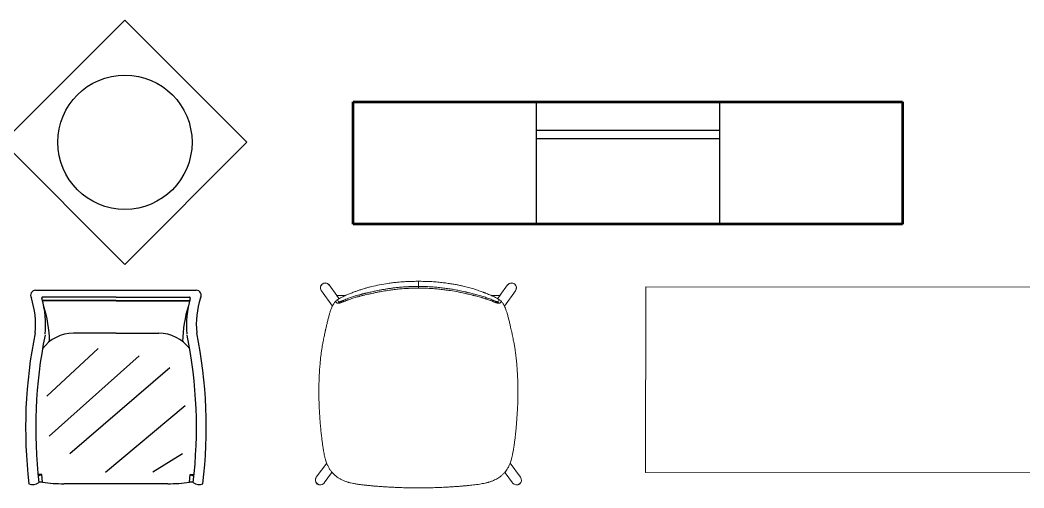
# Model space of a CAD drawing. Header units: inches. Extents: x -332 to 3160665360507, y -10609 to 2196718997769.
# Drawn here: x 1639 to 3695, y -5767 to -4810 of the extents above; entities that cross this region are included whole.
import ezdxf

# ---------------------------------------------------------------- set-up
doc = ezdxf.new("R2010")
doc.units = ezdxf.units.IN
doc.header["$MEASUREMENT"] = 0
doc.layers.add('ceco.net 148', color=7, linetype='Continuous')

# ---------------------------------------------------------------- blocks, each defined once
blk = doc.blocks.new('furniture_littletable_sidetable')
at = {"color": 3, "lineweight": 53}
for p, q in [((-56.26, -12.48), (-56.26, 12.52)), ((-56.26, 12.52), (56.24, 12.52)), ((56.24, 12.52), (56.24, -12.48)), ((56.24, -12.48), (-56.26, -12.48))]:
    blk.add_line(p, q, dxfattribs=at)
at = {"color": 3}
for p, q in [((-18.76, 12.52), (-18.76, -12.48)), ((18.74, 12.52), (18.74, -12.48)), ((56.22, 12.52), (56.22, -12.48)), ((56.24, 12.52), (56.24, -12.48)), ((-18.76, 6.75), (18.74, 6.75)), ((-18.76, 5.06), (18.74, 5.06))]:
    blk.add_line(p, q, dxfattribs=at)
blk = doc.blocks.new('furniture_littletable_flowerstand')
at = {"color": 3}
for p, q in [((-50, 0), (0, 50)), ((0, 50), (50, 0)), ((0, -50), (-50, 0)), ((50, 0), (0, -50))]:
    blk.add_line(p, q, dxfattribs=at)
blk.add_circle((0, 0), 27.5, dxfattribs=at)
blk = doc.blocks.new('furniture_stool_eatstool')
at = {"color": 3}
for p, q in [((-1.687, 4.108), (-6.673, -0.529)), ((2.311, 3.417), (-6.475, -4.426)), ((5.323, 2.234), (-4.451, -6.153)), ((6.804, -1.466), (-0.947, -7.978)), ((6.557, -6.153), (3.644, -7.929))]:
    blk.add_line(p, q, dxfattribs=at)
at = {"layer": 'ceco.net 148', "color": 3}
for p, q in [((-7.779, 9.795), (7.892, 9.795)), ((0.069, 9.129), (-7.097, 9.129)), ((0.069, 9.129), (7.235, 9.129)), ((0.069, 8.81), (-7.084, 8.81)), ((0.069, 8.778), (-7.084, 8.778)), ((0.069, 8.81), (7.223, 8.81)), ((0.069, 8.778), (7.223, 8.778)), ((0.069, 5.617), (-4.095, 5.617)), ((0.069, 5.617), (4.234, 5.617)), ((-7.17, -8.176), (-7.544, -8.176)), ((-7.17, -8.176), (-7.526, -8.345)), ((-7.101, -8.933), (-7.17, -8.176)), ((7.239, -8.933), (7.308, -8.176)), ((7.308, -8.176), (7.665, -8.345)), ((7.308, -8.176), (7.682, -8.176)), ((0.057, -9.073), (-5.015, -9.073)), ((5.129, -9.073), (0.057, -9.073))]:
    blk.add_line(p, q, dxfattribs=at)
for centre, radius, start, end in [((-7.78, 9.304), 0.491, 89.82922, 211.49993), ((-16.235, 6.441), 8.448, 354.55133, 17.96612), ((-7.08, 9.037), 0.0943, 100.34496, 201.37417), ((-16.199, 6.419), 9.394, 354.55133, 15.96258), ((16.338, 6.419), 9.394, 164.03742, 185.44867), ((7.218, 9.037), 0.0943, 338.62583, 79.65504), ((7.894, 9.304), 0.491, 328.50007, 90.17078), ((16.349, 6.441), 8.448, 162.03388, 185.44867), ((-7.083, 8.782), 0.0283, 87.37617, 197.52085), ((-7.089, 8.762), 0.0169, 71.7715, 189.22024), ((-18.791, 4.551), 12.375, 1.15909, 17.56409), ((18.93, 4.551), 12.375, 162.43591, 178.84091), ((7.221, 8.782), 0.0283, 342.47915, 92.62383), ((7.228, 8.762), 0.0169, 350.77976, 108.2285), ((37.287, -3.592), 46.047, 168.43567, 186.83625), ((37.245, -3.6), 45.022, 168.43567, 186.83625), ((-4.061, 1.801), 3.815, 90.51639, 143.19267), ((4.2, 1.801), 3.815, 36.80733, 89.48361), ((-37.106, -3.6), 45.022, 353.16375, 11.56433), ((-37.173, -3.592), 46.047, 353.16375, 11.56433), ((-8.042, -8.3), 0.866, 243.19613, 310.47638), ((-7.27, -9.378), 0.469, 71.75361, 116.5375), ((-7.247, -9.378), 0.469, 71.75361, 116.5375), ((-4.828, 9.68), 18.754, 262.97043, 269.43008), ((4.942, 9.68), 18.754, 270.56992, 277.02957), ((7.384, -9.378), 0.469, 63.4625, 108.24639), ((7.386, -9.378), 0.469, 63.4625, 108.24639), ((8.156, -8.3), 0.866, 229.52362, 296.80387)]:
    blk.add_arc(centre, radius, start, end, dxfattribs=at)
blk = doc.blocks.new('furniture_stool_otherstool')
at = {"color": 3, "linetype": 'Continuous', "lineweight": 15}
for p, q in [((-167.2, 193), (-183, 214.8)), ((182.1, 214.8), (166.3, 193)), ((-199.2, 203.1), (-176.5, 171.7)), ((-150.6, 193), (-167.6, 193)), ((-162.7, 186.7), (-165.2, 190.2)), ((166.8, 193), (149.7, 193)), ((164.3, 190.2), (161.8, 186.7)), ((175.6, 171.7), (198.3, 203.1)), ((-188.3, -149.8), (-209.5, -178.6)), ((184.4, -156.1), (184.4, -156.1)), ((208.6, -178.6), (187.4, -149.9)), ((-193.4, -190.4), (-178.1, -169.7)), ((-178.9, -169.7), (-176.3, -169.7)), ((-175.2, -171), (-175.2, -171)), ((174.2, -171), (174.2, -171)), ((175.4, -169.7), (178, -169.7)), ((177.1, -169.7), (192.5, -190.4))]:
    blk.add_line(p, q, dxfattribs=at)
for centre, radius, start, end in [((-191.1, 208.9), 10, 35.9262, 215.9262), ((-191.1, 208.9), 10, 90.3374, 215.3634), ((-191, 209), 9.85, 36.0347, 90.7569), ((190.2, 208.9), 10, 324.0738, 144.0738), ((190.1, 209), 9.85, 89.2431, 143.9653), ((190.1, 208.9), 10, 324.6366, 89.6626), ((-201.5, -184.5), 10, 143.5323, 323.5323), ((-201.4, -184.4), 10, 144.0019, 323.0627), ((200.5, -184.5), 10, 216.4677, 36.4677), ((200.5, -184.4), 10, 216.9373, 35.9981)]:
    blk.add_arc(centre, radius, start, end, dxfattribs=at)
for points, knots in [([(-0.5, 222.3), (-4, 222.3), (-10.6, 222.3), (-20.1, 222), (-28.7, 221.6), (-36.2, 221.1), (-42.7, 220.5), (-48.3, 219.9), (-53.3, 219.3), (-58, 218.6), (-67, 217.3), (-80, 215.1), (-93.7, 212.3), (-104.1, 209.6), (-111.3, 207.5), (-117.3, 205.6), (-121.8, 204.1), (-124.7, 203.1), (-127.4, 202.1), (-130.4, 201.1), (-134, 199.8), (-137.8, 198.3), (-141.7, 196.8), (-145.4, 195.3), (-149.3, 193.6), (-153.4, 191.7), (-157.7, 189.6), (-161.8, 187.4), (-164.2, 185.9), (-165.3, 185.1)], [0, 0, 0, 0, 0.058072, 0.110734, 0.158026, 0.199965, 0.2365, 0.266935, 0.293331, 0.319921, 0.346852, 0.443443, 0.540058, 0.58142, 0.623426, 0.666308, 0.688096, 0.705027, 0.719408, 0.738669, 0.760942, 0.786378, 0.811928, 0.837378, 0.862636, 0.893983, 0.928491, 0.966169, 1, 1, 1, 1]), ([(-165.3, 177.4), (-165.2, 177.4), (-165, 177.4), (-164.6, 177.4), (-164.2, 177.4), (-163.9, 177.5), (-163.5, 177.5), (-163.1, 177.6), (-162.7, 177.7), (-162, 177.8), (-161.3, 178), (-160.6, 178.2), (-159.9, 178.5), (-158.7, 178.9), (-156.8, 179.6), (-154.7, 180.4), (-151.9, 181.5), (-149, 182.6), (-146, 183.7), (-143, 184.8), (-139.3, 186.1), (-134.8, 187.7), (-130.2, 189.1), (-126.1, 190.3), (-123, 191.1), (-120.6, 191.8), (-118.3, 192.4), (-115.5, 193), (-112.6, 193.8), (-108.7, 194.7), (-105, 195.5), (-101.5, 196.3), (-97.9, 197.1), (-94.7, 197.8), (-91.2, 198.5), (-87.2, 199.4), (-81.7, 200.5), (-75.6, 201.6), (-70.6, 202.5), (-65.4, 203.3), (-60.7, 204.1), (-53.4, 205.1), (-46.4, 206), (-39.1, 206.7), (-33.4, 207.2), (-27.9, 207.6), (-23.5, 207.8), (-20, 208), (-17.2, 208.1), (-14.2, 208.2), (-11, 208.3), (-7.6, 208.4), (-3.9, 208.4), (-1.6, 208.4), (-0.5, 208.4)], [0, 0, 0, 0, 0.002329, 0.004932, 0.007837, 0.01078, 0.013173, 0.015644, 0.018721, 0.023157, 0.03125, 0.034118, 0.039074, 0.046901, 0.062529, 0.080724, 0.093765, 0.125011, 0.142577, 0.158232, 0.187503, 0.218899, 0.250011, 0.277706, 0.296319, 0.306342, 0.32193, 0.337521, 0.356833, 0.375028, 0.406278, 0.421895, 0.437525, 0.468768, 0.478186, 0.500006, 0.537405, 0.57424, 0.60556, 0.624994, 0.662577, 0.687513, 0.750007, 0.781279, 0.812505, 0.846754, 0.874996, 0.887099, 0.906228, 0.923579, 0.937481, 0.960363, 0.981199, 1, 1, 1, 1]), ([(-162.2, 180.1), (-162.2, 180.1), (-162.2, 180.1), (-162.1, 180.1), (-162.1, 180.1), (-162, 180.2), (-161.9, 180.2), (-161.8, 180.2), (-161.6, 180.3), (-161.2, 180.5), (-160.5, 180.7), (-159.5, 181.1), (-158.4, 181.5), (-157.4, 181.9), (-156.6, 182.3), (-155.8, 182.6), (-154.5, 183.1), (-152.9, 183.8), (-150.2, 184.9), (-147.1, 186.2), (-143.3, 187.6), (-139.6, 189), (-135.6, 190.4), (-131.7, 191.7), (-128, 192.8), (-124.6, 193.8), (-121.7, 194.6), (-119.6, 195.2), (-118.1, 195.5), (-117.1, 195.8), (-116.1, 196.1), (-115, 196.4), (-114, 196.6), (-113, 196.9), (-112, 197.1), (-110.9, 197.4), (-109.9, 197.6), (-108.8, 197.9), (-106.8, 198.4), (-103.8, 199), (-99.7, 200), (-95.5, 200.9), (-91.2, 201.9), (-86.2, 202.9), (-80.4, 204.1), (-73.8, 205.3), (-66.8, 206.5), (-59.4, 207.6), (-51.8, 208.7), (-44.9, 209.5), (-38.9, 210.1), (-33.6, 210.6), (-28, 211), (-22.7, 211.3), (-17.8, 211.5), (-13.6, 211.7), (-9.8, 211.8), (-6.4, 211.8), (-3.3, 211.9), (-1.4, 211.9), (-0.5, 211.9)], [0, 0, 0, 0, 0.000226, 0.000487, 0.000998, 0.001774, 0.003068, 0.003865, 0.004694, 0.007792, 0.015137, 0.022303, 0.033786, 0.042705, 0.046866, 0.054312, 0.062702, 0.076992, 0.091616, 0.125141, 0.147934, 0.17331, 0.201164, 0.229681, 0.250218, 0.273967, 0.292291, 0.305222, 0.312723, 0.318875, 0.325043, 0.331229, 0.337436, 0.343667, 0.349922, 0.356205, 0.362517, 0.368861, 0.375237, 0.398782, 0.422988, 0.447918, 0.47363, 0.500186, 0.536919, 0.575704, 0.616702, 0.659693, 0.704298, 0.7501, 0.778511, 0.808824, 0.840993, 0.875016, 0.901084, 0.925043, 0.946905, 0.966681, 0.984378, 1, 1, 1, 1]), ([(164.4, 185.1), (163, 186), (160.2, 187.8), (155.4, 190.3), (150.5, 192.6), (145.8, 194.7), (141.6, 196.4), (138.4, 197.7), (136.1, 198.6), (134.1, 199.4), (131.6, 200.3), (127.9, 201.6), (123.4, 203.2), (118.2, 205), (112.9, 206.7), (107.5, 208.4), (102, 209.9), (96.5, 211.3), (90.6, 212.7), (84, 214.1), (76.3, 215.6), (67.6, 217.1), (57.8, 218.6), (47.2, 219.9), (36, 221.1), (24, 221.8), (11.7, 222.3), (3.5, 222.3), (-0.5, 222.3)], [0, 0, 0, 0, 0.041667, 0.083475, 0.122159, 0.155984, 0.184276, 0.206725, 0.219628, 0.229125, 0.245259, 0.267395, 0.29774, 0.329681, 0.361372, 0.393122, 0.425209, 0.456236, 0.489181, 0.526811, 0.569869, 0.619215, 0.675265, 0.733766, 0.796852, 0.863503, 0.933599, 1, 1, 1, 1]), ([(-0.5, 211.9), (-0.5, 212.8), (-0.5, 214.7), (-0.5, 217.3), (-0.5, 219.3), (-0.5, 220.4), (-0.5, 221.3), (-0.5, 222), (-0.5, 222.3), (-0.5, 222.3), (-0.5, 222.3)], [0, 0, 0, 0, 0.296873, 0.554791, 0.663602, 0.757223, 0.838133, 0.909211, 0.972912, 1, 1, 1, 1]), ([(-0.5, 211.9), (0.1, 211.9), (1.2, 211.9), (2.9, 211.9), (4.7, 211.8), (6.6, 211.8), (8.5, 211.8), (11.3, 211.7), (15.6, 211.6), (21.4, 211.3), (27.1, 211), (32.4, 210.6), (37.4, 210.1), (44.7, 209.4), (53.8, 208.3), (62.6, 207.1), (69.8, 205.9), (75.1, 204.9), (80.6, 203.9), (87.6, 202.5), (93.7, 201.1), (99, 199.9), (102.5, 199.1), (106.8, 198.1), (112, 196.9), (118.9, 195.1), (125.6, 193.3), (132, 191.3), (136.7, 189.7), (141.3, 188), (145.6, 186.4), (149.2, 184.9), (151.9, 183.8), (154.1, 182.9), (156, 182.1), (157.7, 181.5), (158.8, 181), (159.8, 180.6), (160.6, 180.3), (161.1, 180.2), (161.3, 180.1)], [0, 0, 0, 0, 0.009496, 0.019361, 0.029598, 0.040205, 0.051185, 0.062538, 0.089596, 0.125002, 0.162191, 0.187455, 0.216477, 0.249934, 0.31243, 0.374932, 0.403446, 0.437413, 0.468647, 0.499886, 0.562377, 0.577998, 0.593617, 0.624852, 0.656095, 0.687367, 0.749856, 0.781088, 0.812351, 0.843648, 0.874951, 0.906208, 0.92207, 0.9374, 0.957914, 0.968613, 0.979083, 0.987778, 0.99476, 1, 1, 1, 1]), ([(164.4, 177.4), (164.3, 177.4), (164, 177.4), (163.7, 177.4), (163.3, 177.4), (162.8, 177.5), (162.1, 177.6), (161.2, 177.8), (160.2, 178.1), (159.1, 178.4), (157.7, 178.9), (155.7, 179.6), (153.6, 180.4), (151.9, 181.1), (150, 181.9), (147.7, 182.7), (143.7, 184.2), (139.2, 185.8), (134.6, 187.4), (131.8, 188.3), (130.2, 188.8), (127.8, 189.5), (124.1, 190.6), (119.8, 191.8), (116.4, 192.6), (113.8, 193.2), (111.2, 193.8), (107.7, 194.7), (104.1, 195.5), (100.5, 196.3), (97, 197.1), (92.5, 198), (86.8, 199.3), (77.9, 201.1), (68.4, 202.8), (59.6, 204.1), (52.3, 205.1), (45.5, 206), (38.2, 206.7), (30.8, 207.3), (23.5, 207.8), (16.9, 208.1), (13.2, 208.2), (10, 208.3), (6.6, 208.4), (3, 208.4), (0.6, 208.4), (-0.5, 208.4)], [0, 0, 0, 0, 0.002369, 0.004972, 0.007839, 0.010783, 0.015646, 0.023158, 0.031252, 0.039077, 0.046903, 0.062532, 0.08353, 0.093766, 0.101507, 0.125016, 0.142544, 0.187507, 0.218929, 0.234561, 0.242315, 0.250018, 0.281616, 0.31253, 0.32818, 0.343779, 0.357931, 0.375032, 0.406281, 0.421902, 0.437529, 0.468774, 0.500018, 0.537408, 0.624997, 0.664394, 0.687506, 0.750002, 0.781247, 0.8125, 0.874994, 0.906232, 0.924276, 0.937478, 0.960576, 0.981414, 1, 1, 1, 1]), ([(-165.3, 185.1), (-166.1, 184.6), (-167.6, 183.6), (-168.9, 182.5), (-169.4, 182)], [0, 0, 0, 0, 0.527499, 1, 1, 1, 1]), ([(-165.3, 190.2), (-165.5, 190.5), (-165.9, 191.2), (-166.7, 191.9), (-167.4, 192.6), (-167.8, 193), (-167.7, 192.9), (-167.6, 192.9)], [0, 0, 0, 0, 0.168373, 0.394093, 0.62758, 0.870229, 1, 1, 1, 1]), ([(-165.3, 185.1), (-165.4, 185.1), (-165.5, 185), (-165.7, 184.7), (-165.8, 184.3), (-165.6, 183.7), (-165, 182.4), (-164.1, 181.5), (-163.4, 180.8)], [0, 0, 0, 0, 0.057654, 0.114468, 0.19303, 0.338123, 0.462699, 1, 1, 1, 1]), ([(164.4, 185.1), (164.5, 185.1), (164.6, 185), (164.8, 184.7), (164.8, 184.3), (164.7, 183.8), (164.1, 182.5), (163.2, 181.5), (162.5, 180.8)], [0, 0, 0, 0, 0.052307, 0.113178, 0.188444, 0.281552, 0.45976, 1, 1, 1, 1]), ([(166.8, 193), (166.8, 193), (166.9, 193), (166.6, 192.8), (165.8, 191.9), (164.8, 191), (164.3, 190.2), (164.3, 190.2)], [0, 0, 0, 0, 0.009325, 0.260246, 0.553511, 0.99785, 1, 1, 1, 1]), ([(168.5, 182), (167.8, 182.6), (166.6, 183.7), (165.1, 184.7), (164.4, 185.1)], [0, 0, 0, 0, 0.53471, 1, 1, 1, 1]), ([(-169.4, 182.1), (-170.1, 181.3), (-171.6, 179.9), (-173.1, 177.7), (-174.5, 175.5), (-175.6, 173.4), (-177, 170.7), (-178.6, 167.3), (-180.4, 162.4), (-182.3, 156.5), (-184.2, 149.5), (-186.1, 142), (-187.6, 135.5), (-188.8, 130.6), (-189.5, 127.4), (-190.1, 124.9), (-190.6, 122.7), (-191.1, 120.5), (-191.8, 117.6), (-192.6, 113.8), (-193.6, 109.1), (-194.6, 104.2), (-195.6, 99.4), (-196.4, 94.8), (-197.2, 90.5), (-198, 85.3), (-198.9, 79.4), (-199.9, 72.6), (-200.6, 66.4), (-201.2, 60.6), (-201.7, 54.9), (-202.2, 49.1), (-202.7, 43.2), (-203, 37.2), (-203.3, 31.5), (-203.6, 26.2), (-203.8, 21.2), (-204, 16.2), (-204.1, 10.9), (-204.2, 5.1), (-204.3, -1.3), (-204.2, -8.1), (-204.2, -15.7), (-204, -24.2), (-203.6, -33.7), (-203.1, -44), (-202.4, -54.9), (-201.6, -66.5), (-200.5, -78.1), (-199.4, -89.2), (-198.3, -99.2), (-197.2, -108), (-196.2, -114.9), (-195.4, -120.4), (-194.6, -125.1), (-193.7, -130.2), (-192.7, -134.8), (-191.8, -138.7), (-191, -141.8), (-190, -145.3), (-188.6, -149.3), (-187, -153), (-185.8, -155.3), (-185.4, -156.1)], [0, 0, 0, 0, 0.016006, 0.031193, 0.045616, 0.05857, 0.070882, 0.091933, 0.113772, 0.136785, 0.160849, 0.185032, 0.208455, 0.21938, 0.228588, 0.235915, 0.241311, 0.246977, 0.254804, 0.265742, 0.2793, 0.293117, 0.306352, 0.318947, 0.330836, 0.341966, 0.361174, 0.379002, 0.396944, 0.411442, 0.426581, 0.442381, 0.458563, 0.474701, 0.490648, 0.504501, 0.517992, 0.530898, 0.545133, 0.56078, 0.577791, 0.596141, 0.615914, 0.639421, 0.664899, 0.692494, 0.722182, 0.752963, 0.786057, 0.81633, 0.843395, 0.867072, 0.887344, 0.899567, 0.911683, 0.925932, 0.941409, 0.949684, 0.957912, 0.967289, 0.979135, 0.992386, 1, 1, 1, 1]), ([(-169.4, 182), (-169.5, 182), (-169.5, 181.9), (-169.6, 181.8), (-169.8, 181.5), (-169.8, 180.9), (-169.6, 180.3), (-169, 179.2), (-167.9, 178.2), (-166.6, 177.5), (-165.8, 177.4), (-165.3, 177.4)], [0, 0, 0, 0, 0.011007, 0.044011, 0.077687, 0.152332, 0.244963, 0.358857, 0.636234, 0.802396, 1, 1, 1, 1]), ([(-165.3, 177.4), (-165.2, 177.5), (-164.9, 177.7), (-164.6, 178.1), (-164.2, 178.4), (-164, 178.6), (-163.7, 178.8), (-163.5, 179), (-163.4, 179.2), (-163.2, 179.3), (-163.1, 179.4), (-163.1, 179.5), (-163, 179.5), (-163, 179.5), (-163, 179.5)], [0, 0, 0, 0, 0.179814, 0.338722, 0.477425, 0.596918, 0.698383, 0.783028, 0.851922, 0.90625, 0.94723, 0.975974, 0.993369, 1, 1, 1, 1]), ([(-163.4, 181.6), (-163.4, 181.5), (-163.3, 181.4), (-163.1, 181.1), (-163, 181), (-162.9, 180.8), (-162.8, 180.7), (-162.7, 180.6), (-162.6, 180.5), (-162.5, 180.4), (-162.5, 180.3), (-162.4, 180.3), (-162.3, 180.2), (-162.3, 180.2), (-162.3, 180.2), (-162.2, 180.1), (-162.2, 180.1), (-162.2, 180.1), (-162.2, 180.1)], [0, 0, 0, 0, 0.138039, 0.268342, 0.3905, 0.504202, 0.568926, 0.630172, 0.710923, 0.756562, 0.819382, 0.882487, 0.916836, 0.946979, 0.960411, 0.978215, 0.991491, 1, 1, 1, 1]), ([(-163.4, 180.8), (-163.4, 180.8), (-163.4, 181), (-163.4, 181.3), (-163.4, 181.5), (-163.4, 181.6)], [0, 0, 0, 0, 0.306453, 0.640059, 1, 1, 1, 1]), ([(-163.1, 179.7), (-163.1, 179.7), (-163.2, 179.7), (-163.2, 179.8), (-163.3, 179.9), (-163.3, 180.1), (-163.4, 180.2), (-163.4, 180.3), (-163.4, 180.3), (-163.4, 180.4), (-163.4, 180.5), (-163.4, 180.5), (-163.4, 180.6), (-163.4, 180.7), (-163.4, 180.8)], [0, 0, 0, 0, 0.056556, 0.116891, 0.238922, 0.373712, 0.452566, 0.505674, 0.621681, 0.677909, 0.751584, 0.81005, 0.871463, 1, 1, 1, 1]), ([(-163.1, 179.7), (-163.1, 179.7), (-163, 179.7), (-163, 179.7), (-162.9, 179.7), (-162.8, 179.7), (-162.7, 179.8), (-162.7, 179.8), (-162.6, 179.9), (-162.6, 179.9), (-162.5, 179.9), (-162.5, 180)], [0, 0, 0, 0, 0.092737, 0.175419, 0.248866, 0.371819, 0.496607, 0.62295, 0.749008, 0.874469, 1, 1, 1, 1]), ([(-163, 179.5), (-163, 179.6), (-163, 179.6), (-163.1, 179.6), (-163.1, 179.6), (-163.1, 179.7)], [0, 0, 0, 0, 0.206432, 0.503231, 1, 1, 1, 1]), ([(-162.1, 179), (-162.1, 179), (-162.2, 179.1), (-162.3, 179.1), (-162.5, 179.2), (-162.7, 179.3), (-162.8, 179.4), (-162.8, 179.4), (-162.9, 179.5), (-162.9, 179.5), (-163, 179.5), (-163, 179.5)], [0, 0, 0, 0, 0.074047, 0.249456, 0.498965, 0.634339, 0.748211, 0.8157, 0.872853, 0.939198, 1, 1, 1, 1]), ([(-162.3, 180), (-162.3, 180.1), (-162.3, 180.1), (-162.3, 180.1), (-162.2, 180.1), (-162.2, 180.1), (-162.2, 180.1)], [0, 0, 0, 0, 0.331743, 0.527501, 0.799414, 1, 1, 1, 1]), ([(-162.2, 180.1), (-162.2, 180.1), (-162.2, 180.1), (-162.1, 180), (-162.1, 180), (-162.1, 180)], [0, 0, 0, 0, 0.279675, 0.616882, 1, 1, 1, 1]), ([(-162.1, 180), (-162.1, 180), (-162.1, 179.9), (-162.1, 179.9), (-162.1, 179.8), (-162.1, 179.8), (-162.1, 179.7), (-162.1, 179.6), (-162.1, 179.5), (-162.1, 179.4), (-162.1, 179.2), (-162.1, 179.1), (-162.1, 179.1), (-162.1, 179)], [0, 0, 0, 0, 0.039985, 0.087774, 0.14509, 0.213625, 0.294869, 0.389724, 0.500309, 0.625952, 0.750239, 0.864393, 1, 1, 1, 1]), ([(161.1, 179), (161.1, 179.2), (161.1, 179.5), (161.1, 179.8), (161.1, 180)], [0.0000004, 0.0000004, 0.0000004, 0.0000004, 0.5, 1, 1, 1, 1]), ([(162.5, 181.6), (162.3, 181.3), (162.1, 181), (161.7, 180.5), (161.5, 180.3), (161.3, 180.1)], [0, 0, 0, 0, 0.5, 0.5, 1, 1, 1, 1]), ([(161.5, 180), (161.6, 179.9), (161.6, 179.9), (161.7, 179.9), (161.8, 179.8), (161.9, 179.7), (162, 179.6), (162, 179.6)], [0, 0, 0, 0, 0.098682, 0.250072, 0.499997, 0.860876, 1, 1, 1, 1]), ([(162.4, 180.7), (162.3, 180.5), (162, 180.3), (161.8, 180.1), (161.7, 180.1)], [0.1208572, 0.1208572, 0.1208572, 0.1208572, 0.5, 0.870956, 0.870956, 0.870956, 0.870956]), ([(164.4, 177.4), (163.9, 177.8), (163.5, 178.2), (162.9, 178.7), (162.7, 178.9), (162.4, 179.2), (162.2, 179.4), (162, 179.6)], [0, 0, 0, 0, 0.5, 0.5, 0.75, 0.75, 1, 1, 1, 1]), ([(168.5, 182), (168.5, 182), (168.6, 181.9), (168.7, 181.8), (168.9, 181.5), (168.9, 180.9), (168.7, 180.3), (168, 179.2), (167, 178.2), (165.6, 177.5), (164.8, 177.4), (164.4, 177.4)], [0, 0, 0, 0, 0.011008, 0.044013, 0.07769, 0.152336, 0.244967, 0.358861, 0.636237, 0.802398, 1, 1, 1, 1]), ([(184.5, -156.1), (184.5, -156), (185.2, -154.8), (186.2, -152.6), (187.4, -149.9), (188.5, -146.9), (189.5, -143.7), (190.4, -140.4), (191.2, -137.5), (191.8, -134.7), (192.5, -131.3), (193.3, -127.4), (194.1, -122.7), (195, -117.2), (195.9, -110.6), (196.9, -103), (197.9, -94.9), (198.8, -86.5), (199.6, -78.1), (200.5, -67.8), (201.4, -55.8), (202.3, -42.7), (202.8, -30.7), (203.2, -19.5), (203.3, -9.8), (203.3, -1), (203.2, 6.8), (203.1, 14.5), (202.9, 21.6), (202.6, 28.2), (202.3, 34.6), (201.8, 41.8), (201.2, 50), (200.5, 58.6), (199.6, 66.7), (198.7, 74.3), (197.7, 81.7), (196.4, 89.5), (195.2, 96.6), (193.9, 102.8), (192.9, 108), (191.9, 112.9), (191, 116.8), (190.3, 119.8), (189.8, 122), (189.3, 124.2), (188.7, 126.7), (188, 129.9), (186.8, 134.9), (185.3, 141.5), (183.4, 149.1), (181.5, 156.2), (179.6, 162.2), (177.7, 167.2), (176.1, 170.6), (174.8, 173.3), (173.6, 175.5), (172.2, 177.6), (170.6, 179.9), (169.2, 181.3), (168.5, 182.1)], [0, 0, 0, 0, 0.001403, 0.011185, 0.019335, 0.025725, 0.036978, 0.04624, 0.053201, 0.060873, 0.069933, 0.080629, 0.093256, 0.108108, 0.126202, 0.146942, 0.16935, 0.192141, 0.214979, 0.237572, 0.275689, 0.311253, 0.343607, 0.372967, 0.401103, 0.422663, 0.443735, 0.464314, 0.4842, 0.501731, 0.517529, 0.535384, 0.560135, 0.583945, 0.605479, 0.625742, 0.645055, 0.666333, 0.689151, 0.703187, 0.717603, 0.731804, 0.743294, 0.750912, 0.756522, 0.761967, 0.769356, 0.778641, 0.789658, 0.813288, 0.837709, 0.862037, 0.88529, 0.90733, 0.928556, 0.940968, 0.95402, 0.96856, 0.983873, 1, 1, 1, 1]), ([(-185.4, -156.1), (-185, -156.9), (-184.1, -158.9), (-183, -160.7), (-182.4, -161.8)], [0, 0, 0, 0, 0.436673, 1, 1, 1, 1]), ([(-182.4, -161.7), (-182.4, -161.8), (-182.4, -161.8), (-182.3, -161.9), (-182.3, -161.9)], [0, 0, 0, 0, 0.500076, 1, 1, 1, 1]), ([(-182.4, -161.8), (-181.4, -163.3), (-179.2, -166.6), (-176.5, -169.5), (-175.1, -171.1)], [0, 0, 0, 0, 0.460176, 1, 1, 1, 1]), ([(174.2, -171.1), (175.6, -169.5), (178.2, -166.6), (180.4, -163.3), (181.4, -161.8)], [0, 0, 0, 0, 0.539818, 1, 1, 1, 1]), ([(181.4, -161.9), (181.4, -161.9), (181.4, -161.8), (181.5, -161.8), (181.5, -161.7)], [0, 0, 0, 0, 0.499924, 1, 1, 1, 1]), ([(181.5, -161.8), (181.9, -161), (183, -159.1), (184, -157.2), (184.5, -156.1)], [0, 0, 0, 0, 0.437268, 1, 1, 1, 1]), ([(-177.5, -168.3), (-177.8, -168.7), (-178.4, -169.2), (-179, -169.6), (-178.9, -169.7), (-178.9, -169.7)], [0, 0, 0, 0, 0.417314, 0.743629, 1, 1, 1, 1]), ([(-175.1, -171), (-173.9, -172.3), (-171.2, -175), (-166.8, -178.4), (-162.1, -181.4), (-157.4, -183.8), (-153.1, -185.7), (-149.6, -187.1), (-146.9, -188), (-144.5, -188.8), (-142, -189.5), (-138.3, -190.4), (-133.2, -191.5), (-126.4, -192.7), (-119, -193.7), (-111.6, -194.6), (-105.1, -195.3), (-99.7, -195.8), (-95.3, -196.2), (-91.2, -196.6), (-86.7, -197), (-81.1, -197.4), (-74.2, -197.9), (-66.2, -198.4), (-57.3, -198.9), (-47.6, -199.4), (-36.8, -199.8), (-25.1, -200.2), (-12.9, -200.4), (-4.5, -200.4), (-0.5, -200.5)], [0, 0, 0, 0, 0.030775, 0.062798, 0.091955, 0.124571, 0.151175, 0.171489, 0.185885, 0.199489, 0.214037, 0.229668, 0.262364, 0.300912, 0.34463, 0.386816, 0.425548, 0.453188, 0.477298, 0.497785, 0.521777, 0.552645, 0.590711, 0.636177, 0.684342, 0.738441, 0.797952, 0.862651, 0.932582, 1, 1, 1, 1]), ([(-0.5, -200.5), (4, -200.4), (13, -200.4), (26.3, -200.1), (38.8, -199.7), (50.2, -199.2), (60.4, -198.7), (69.3, -198.2), (76.4, -197.7), (82, -197.3), (86.2, -196.9), (89.7, -196.6), (92.9, -196.4), (96.1, -196.1), (99.7, -195.7), (104.1, -195.3), (109.4, -194.7), (115.5, -194), (121.9, -193.2), (128, -192.3), (133.4, -191.3), (137.7, -190.3), (140.9, -189.5), (143.2, -188.9), (145.5, -188.2), (147.9, -187.4), (150.6, -186.3), (153.8, -185), (157.4, -183.3), (161.5, -181.2), (165.9, -178.4), (170.3, -175), (172.9, -172.3), (174.2, -171)], [0, 0, 0, 0, 0.073999, 0.149511, 0.218811, 0.281913, 0.338339, 0.38752, 0.429277, 0.456937, 0.480204, 0.49924, 0.515073, 0.532622, 0.552502, 0.574504, 0.606505, 0.641072, 0.677331, 0.712759, 0.743513, 0.770401, 0.785027, 0.7987, 0.811537, 0.824232, 0.841426, 0.859961, 0.882255, 0.908132, 0.937292, 0.969318, 1, 1, 1, 1]), ([(178, -169.7), (178, -169.7), (178, -169.6), (177.5, -169.2), (176.9, -168.6), (176.5, -168.3)], [0, 0, 0, 0, 0.29979, 0.598442, 1, 1, 1, 1])]:
    blk.add_open_spline(points, degree=3, knots=knots, dxfattribs=at)
for points in [[(-0.5, 208.4), (-0.5, 209.5), (-0.5, 210.6), (-0.5, 211.9)], [(-163.4, 180.8), (-163.4, 180.7), (-163.3, 180.7), (-163.3, 180.7)], [(-163.3, 180.7), (-163.1, 180.4), (-162.9, 180.2), (-162.6, 180.1)], [(-162.6, 180.1), (-162.6, 180), (-162.5, 180), (-162.5, 180)], [(-162.5, 180), (-162.4, 180), (-162.4, 180), (-162.3, 180)], [(161.3, 180.1), (161.2, 180.1), (161.2, 180), (161.1, 180)], [(161.1, 179), (161.4, 179.2), (161.8, 179.3), (162, 179.6)], [(161.3, 180.1), (161.3, 180.1), (161.3, 180.1), (161.4, 180)], [(161.4, 180), (161.4, 180), (161.5, 180), (161.5, 180)], [(161.5, 180), (161.6, 180), (161.6, 180), (161.7, 180.1)], [(162.5, 180), (162.3, 179.8), (162.2, 179.7), (162, 179.6)], [(162.5, 180.8), (162.4, 180.7), (162.4, 180.7), (162.4, 180.7)], [(162.5, 181.6), (162.5, 181.3), (162.5, 181), (162.5, 180.8)], [(162.5, 180.8), (162.5, 180.5), (162.5, 180.2), (162.5, 180)]]:
    blk.add_open_spline(points, degree=3, dxfattribs=at)
blk = doc.blocks.new('furniture_stool_benchstool')
at = {"color": 3, "linetype": 'Continuous', "lineweight": 15}
for p, q in [((-812.4, 194.1), (-812.7, -185.9)), ((-812.4, 194.1), (-812.7, -185.9)), ((-812.4, 194.1), (-812.7, -185.9)), ((-812.3, 194.2), (-812.4, 194.1)), ((787.6, 192.6), (-812.4, 194.1)), ((812.8, 192.7), (-812.3, 194.2)), ((787.6, 192.6), (787.7, 192.7)), ((812.5, -187.3), (812.8, 192.7)), ((-812.7, -185.9), (812.5, -187.3)), ((787.2, -187.4), (787.3, -187.3))]:
    blk.add_line(p, q, dxfattribs=at)

msp = doc.modelspace()

# ---------------------------------------------------------------- block references
for name, p, xscale, yscale in [('furniture_littletable_flowerstand', (1853.8, -5059.6), 5, 5), ('furniture_littletable_sidetable', (2883.8, -5102.2), 10, 10)]:
    msp.add_blockref(name, p, dxfattribs=dict(xscale=xscale, yscale=yscale))
for name, p in [('furniture_stool_otherstool', (2455.3, -5566.5)), ('furniture_stool_benchstool', (3732.8, -5549.8))]:
    msp.add_blockref(name, p)
at = {"xscale": 20.98098923504585, "yscale": 20.98098923504585, "zscale": 20.98098923504585}
msp.add_blockref('furniture_stool_eatstool', (1834.3, -5568.1), dxfattribs=at)

doc.saveas('drawing.dxf')
